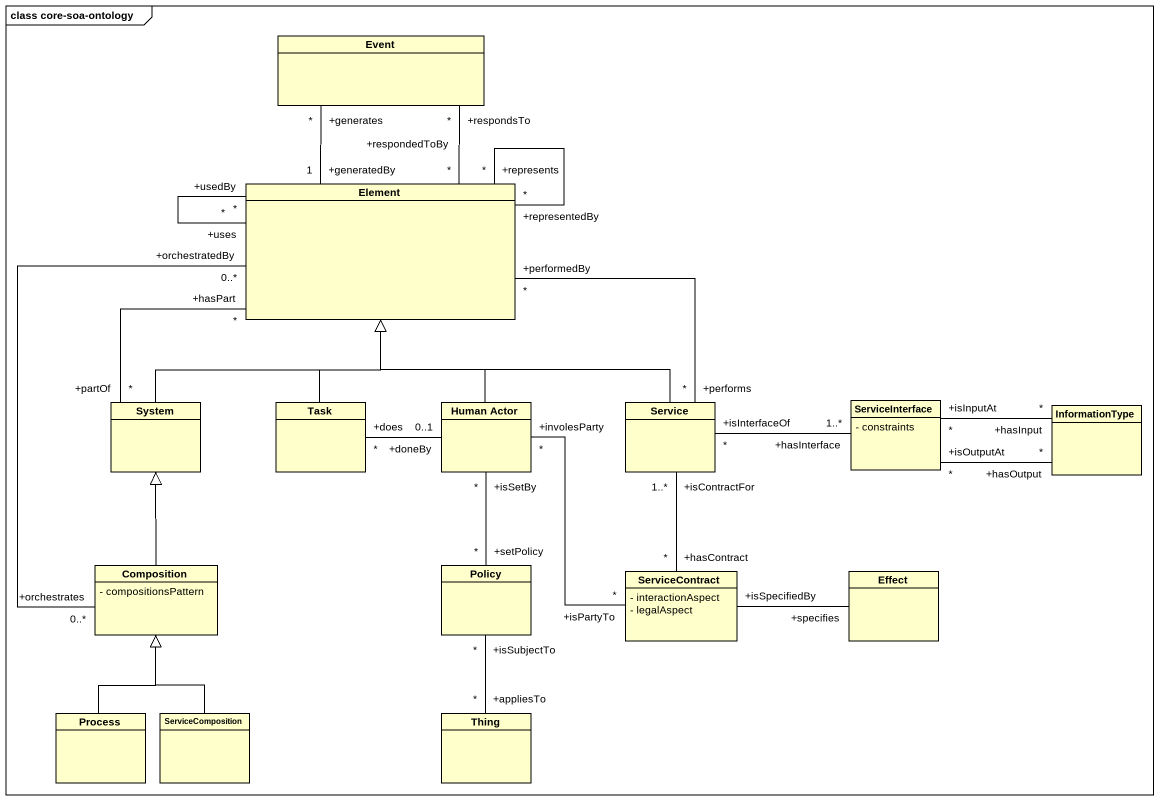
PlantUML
@startuml
mainframe class core-soa-ontology
hide circle
hide empty members
skinparam classAttributeIconSize 0
class Event
class Element
class System
class Task
class "Human Actor" as Human_Actor
class Service
class ServiceInterface {
  - constraints
}
class InformationType
class Composition {
  - compositionsPattern
}
class Policy
class ServiceContract {
  - interactionAspect
  - legalAspect
}
class Effect
class "Process" as Process_
class ServiceComposition
class Thing
Element "+generatedBy\n1" -up- "+generates\n*" Event
Element "+respondedToBy\n*" -up- "+respondsTo\n*" Event
Element "+representedBy\n*" -- "+represents\n*" Element
Element "+usedBy\n*" -- "+uses\n*" Element
System "+partOf\n*" -up- "+hasPart\n*" Element
System -up-|> Element
Task -up-|> Element
Task "+does\n*" -right- "+doneBy\n0..1" Human_Actor
Human_Actor -up-|> Element
Service "+performs\n*" -up- "+performedBy\n*" Element
Service -up-|> Element
Service "+isInterfaceOf\n*" -right- "+hasInterface\n1..*" ServiceInterface
Service "+isContractFor\n1..*" -- "+hasContract\n*" ServiceContract
ServiceInterface "+isInputAt\n*" -right- "+hasInput\n*" InformationType
ServiceInterface "+isOutputAt\n*" -right- "+hasOutput\n*" InformationType
Composition "+orchestrates\n0..*" -up- "+orchestratedBy\n0..*" Element
Composition -up-|> System
Policy "+setPolicy\n*" -up- "+isSetBy\n*" Human_Actor
Policy "+isSubjectTo\n*" -- "+appliesTo\n*" Thing
ServiceContract "+isPartyTo\n*" -up- "+involesParty\n*" Human_Actor
ServiceContract "+isSpecifiedBy" -right- "+specifies" Effect
Process_ -up-|> Composition
ServiceComposition -up-|> Composition
@enduml
